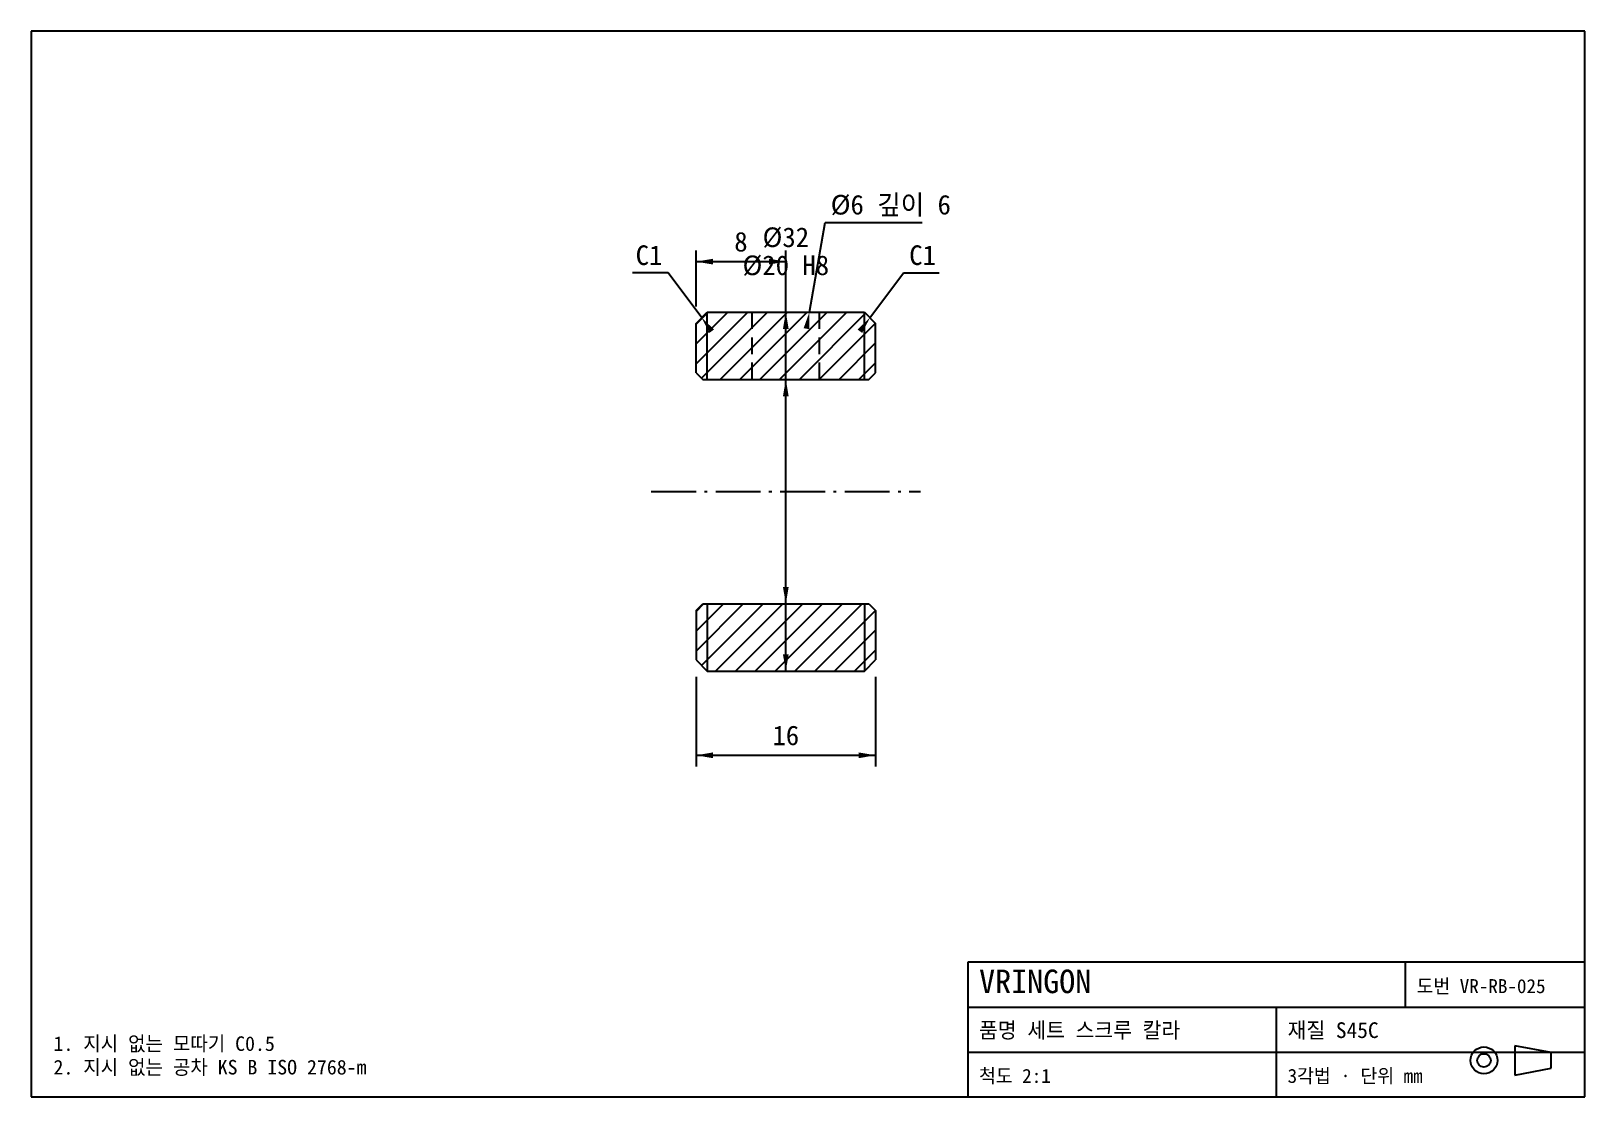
# Model space of a CAD drawing. Header units: millimetres. Extents: x 10 to 287, y 10 to 200.
import ezdxf
from ezdxf.enums import TextEntityAlignment as Align

# ---------------------------------------------------------------- set-up
doc = ezdxf.new("R2010")
doc.units = ezdxf.units.MM
doc.linetypes.add('CENTER', pattern=[11.5, 8, -1.5, 0.5, -1.5])
doc.linetypes.add('DASHED', pattern=[4.5, 3, -1.5])
for name, color, linetype in [('CENTER', 1, 'CENTER'), ('DIM', 3, 'CONTINUOUS'), ('FRAME', 7, 'CONTINUOUS'), ('HATCH', 8, 'CONTINUOUS'), ('HIDDEN', 8, 'DASHED'), ('OUTLINE', 7, 'CONTINUOUS'), ('TEXT', 7, 'CONTINUOUS')]:
    doc.layers.add(name, color=color, linetype=linetype)

msp = doc.modelspace()

# ---------------------------------------------------------------- linework, layer by layer
at = {"layer": 'CENTER'}
msp.add_line((120.545, 117.9), (168.545, 117.9), dxfattribs=at)
at = {"layer": 'DIM'}
for p, q in [((148.745, 149.9), (151.545, 165.9)), ((151.545, 165.9), (168.84, 165.9)), ((128.545, 150.9), (128.545, 160.9)), ((144.545, 150.9), (144.545, 160.9)), ((128.545, 158.9), (144.545, 158.9)), ((144.545, 85.9), (144.545, 159.9)), ((123.545, 156.9), (117.205, 156.9)), ((129.545, 148.9), (123.545, 156.9)), ((159.545, 148.9), (165.545, 156.9)), ((165.545, 156.9), (171.885, 156.9)), ((144.545, 97.9), (144.545, 154.9)), ((128.545, 84.9), (128.545, 68.9)), ((160.545, 84.9), (160.545, 68.9)), ((128.545, 70.9), (160.545, 70.9))]:
    msp.add_line(p, q, dxfattribs=at)
for points in [[(128.545, 158.9), (131.545, 159.41), (131.545, 158.39)], [(144.545, 158.9), (141.545, 158.39), (141.545, 159.41)], [(144.545, 149.9), (145.055, 146.9), (144.035, 146.9)], [(148.745, 149.9), (148.73, 146.857), (147.725, 147.033)], [(129.545, 148.9), (131.753, 146.806), (130.937, 146.194)], [(159.545, 148.9), (158.153, 146.194), (157.337, 146.806)], [(144.545, 137.9), (145.055, 134.9), (144.035, 134.9)], [(144.545, 97.9), (144.035, 100.9), (145.055, 100.9)], [(144.545, 85.9), (144.035, 88.9), (145.055, 88.9)], [(128.545, 70.9), (131.545, 71.41), (131.545, 70.39)], [(160.545, 70.9), (157.545, 70.39), (157.545, 71.41)]]:
    msp.add_solid(points, dxfattribs=at)
at = {"layer": 'FRAME'}
for p, q in [((287, 200), (10, 200)), ((10, 200), (10, 10)), ((287, 10), (287, 200)), ((287, 34), (177, 34)), ((177, 34), (177, 10)), ((255, 26), (255, 34)), ((287, 10), (287, 34)), ((177, 26), (287, 26)), ((232, 10), (232, 26)), ((177, 18), (287, 18)), ((281, 17.9), (274.5, 19.1)), ((274.5, 19.1), (274.5, 13.9)), ((281, 15.1), (281, 17.9)), ((274.5, 13.9), (281, 15.1)), ((10, 10), (287, 10)), ((177, 10), (287, 10))]:
    msp.add_line(p, q, dxfattribs=at)
for radius in [2.4, 1.2]:
    msp.add_circle((269, 16.5), radius, dxfattribs=at)
at = {"layer": 'HATCH'}
for p, q in [((128.545, 140.688), (137.757, 149.9)), ((128.545, 144.223), (134.222, 149.9)), ((128.545, 147.759), (130.686, 149.9)), ((129.519, 138.126), (141.293, 149.9)), ((132.828, 137.9), (144.828, 149.9)), ((136.364, 137.9), (148.364, 149.9)), ((139.9, 137.9), (151.9, 149.9)), ((143.435, 137.9), (155.435, 149.9)), ((146.971, 137.9), (158.758, 149.687)), ((150.506, 137.9), (160.526, 147.919)), ((154.042, 137.9), (160.545, 144.403)), ((157.577, 137.9), (160.545, 140.868)), ((128.545, 89.488), (136.957, 97.9)), ((128.545, 93.023), (133.422, 97.9)), ((128.545, 96.559), (129.886, 97.9)), ((129.519, 86.926), (140.493, 97.9)), ((132.028, 85.9), (144.028, 97.9)), ((135.564, 85.9), (147.564, 97.9)), ((139.1, 85.9), (151.1, 97.9)), ((142.635, 85.9), (154.635, 97.9)), ((146.171, 85.9), (158.171, 97.9)), ((149.706, 85.9), (160.526, 96.719)), ((153.242, 85.9), (160.545, 93.203)), ((156.777, 85.9), (160.545, 89.668))]:
    msp.add_line(p, q, dxfattribs=at)
at = {"layer": 'HIDDEN'}
for p, q in [((138.545, 137.9), (138.545, 149.9)), ((150.545, 137.9), (150.545, 149.9)), ((138.545, 137.9), (150.545, 137.9))]:
    msp.add_line(p, q, dxfattribs=at)
at = {"layer": 'OUTLINE'}
for p, q in [((128.545, 147.9), (130.545, 149.9)), ((130.545, 149.9), (158.545, 149.9)), ((130.545, 137.9), (130.545, 149.9)), ((158.545, 149.9), (160.545, 147.9)), ((158.545, 137.9), (158.545, 149.9)), ((158.545, 137.9), (158.545, 149.9)), ((128.545, 139.1), (128.545, 147.9)), ((160.545, 139.1), (160.545, 147.9)), ((128.545, 139.1), (129.745, 137.9)), ((159.345, 137.9), (160.545, 139.1)), ((129.745, 137.9), (159.345, 137.9)), ((128.545, 96.7), (129.745, 97.9)), ((129.745, 97.9), (159.345, 97.9)), ((130.545, 97.9), (130.545, 85.9)), ((158.545, 97.9), (158.545, 85.9)), ((158.545, 97.9), (158.545, 85.9)), ((159.345, 97.9), (160.545, 96.7)), ((128.545, 96.7), (128.545, 87.9)), ((160.545, 96.7), (160.545, 87.9)), ((128.545, 87.9), (130.545, 85.9)), ((130.545, 85.9), (158.545, 85.9)), ((158.545, 85.9), (160.545, 87.9))]:
    msp.add_line(p, q, dxfattribs=at)

# ---------------------------------------------------------------- texts
at = {"layer": 'TEXT'}
for s, height, p in [('%%c6 깊이 6', 3.5, (152.545, 167.3)), ('C1', 3.5, (166.545, 158.3)), ('VRINGON', 4.2, (179, 28.5)), ('도번 VR-RB-025', 2.5, (257, 28.5)), ('품명 세트 스크루 칼라', 2.8, (179, 20.5)), ('재질 S45C', 2.8, (234, 20.5)), ('1. 지시 없는 모따기 C0.5', 2.6, (14, 18.2)), ('2. 지시 없는 공차 KS B ISO 2768-m', 2.6, (14, 14)), ('척도 2:1', 2.5, (179, 12.5)), ('3각법 · 단위 mm', 2.5, (234, 12.5))]:
    msp.add_text(s, height=height, dxfattribs=at).set_placement(p)
for s, p in [('8', (136.545, 160.7)), ('%%c32', (144.545, 161.5)), ('%%c20 H8', (144.545, 156.5)), ('16', (144.545, 72.7))]:
    msp.add_text(s, height=3.5, dxfattribs=at).set_placement(p, align=Align.CENTER)
msp.add_text('C1', height=3.5, dxfattribs=at).set_placement((122.545, 158.3), align=Align.RIGHT)

doc.saveas('drawing.dxf')
